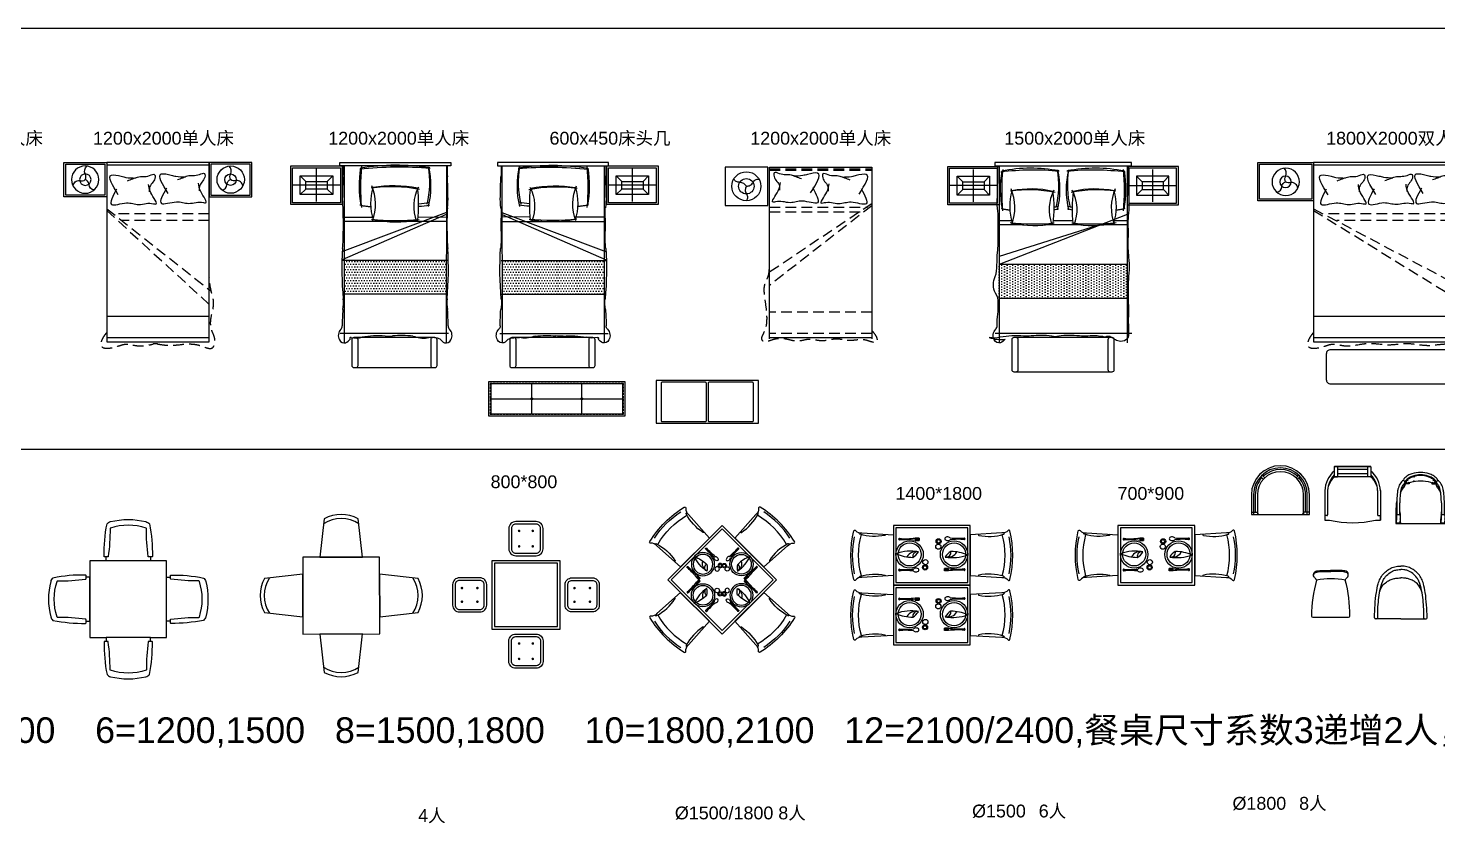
# Model space of a CAD drawing. Header units: millimetres. Extents: x 14385 to 129787, y 107826 to 186798.
# Drawn here: x 26663 to 43170, y 175398 to 184762 of the extents above; entities that cross this region are included whole.
import ezdxf

# ---------------------------------------------------------------- set-up
doc = ezdxf.new("R2010")
doc.units = ezdxf.units.MM
doc.header["$LTSCALE"] = 1000
doc.set_wipeout_variables(frame=1)
for name, pattern in [('DASHED', [0.75, 0.5, -0.25]), ('DASHED2', [0.375, 0.25, -0.125]), ('HIDDEN2', [0.1875, 0.125, -0.0625])]:
    doc.linetypes.add(name, pattern=pattern)
doc.layers.add('FF-FURN', color=51, linetype='Continuous')
doc.layers.add('TEXT', color=50, linetype='Continuous')
doc.styles.add('ar', font='arial.ttf')

# ---------------------------------------------------------------- blocks, each defined once
blk = doc.blocks.new('YZ-A3')
at = {"color": 0, "linetype": 'Continuous'}
blk.add_lwpolyline([(200, 80), (200, 320, 0.414214), (120, 400), (-120, 400, 0.414214), (-200, 320), (-200, 80, 0.414214), (-120, 0), (120, 0, 0.414214)], format="xyb", close=True, dxfattribs=at)
at = {"color": 53, "linetype": 'Continuous'}
blk.add_lwpolyline([(170, 80), (170, 320, 0.414214), (120, 370), (-120, 370, 0.414214), (-170, 320), (-170, 80, 0.414214), (-120, 30), (120, 30, 0.414214)], format="xyb", close=True, dxfattribs=at)
at = {"color": 59, "const_width": 15}
for points in [[(-80, 298, -1), (-80, 283, -1)], [(80, 298, 1), (80, 283, 1)], [(-80, 102, 1), (-80, 117, 1)], [(80, 102, -1), (80, 117, -1)]]:
    blk.add_lwpolyline(points, format="xyb", close=True, dxfattribs=at)
blk = doc.blocks.new('F-30')
at = {"color": 0, "linetype": 'Continuous'}
blk.add_lwpolyline([(-800, 0), (0, 0), (0, 800), (-800, 800)], close=True, dxfattribs=at)
at = {"color": 53}
blk.add_lwpolyline([(-770, 30), (-30, 30), (-30, 770), (-770, 770)], close=True, dxfattribs=at)
at = {"color": 0, "linetype": 'Continuous'}
blk.add_blockref('YZ-A3', (-400, 859), dxfattribs=at)
at = {"color": 0, "linetype": 'Continuous', "rotation": 90}
blk.add_blockref('YZ-A3', (-859, 400), dxfattribs=at)
at = {"color": 0, "linetype": 'Continuous', "xscale": -1}
for p, rotation in [((59, 400), 270), ((-400, -59), 180)]:
    blk.add_blockref('YZ-A3', p, dxfattribs=dict(at, rotation=rotation))
blk = doc.blocks.new('CJ-A1')
at = {"color": 59}
for p, q in [((43, 265), (70, 292)), ((72, 290), (45, 263)), ((45, 263), (58, 250)), ((75, 287), (48, 260)), ((79, 283), (52, 256)), ((82, 280), (55, 253)), ((85, 277), (58, 250)), ((60, 248), (87, 275)), ((70, 292), (87, 275))]:
    blk.add_line(p, q, dxfattribs=at)
for centre, radius in [((119, 110), 136), ((119, 110), 115), ((285, 166), 25.5), ((320, 127), 25.5), ((320, 127), 17)]:
    blk.add_circle(centre, radius, dxfattribs=at)
for centre, radius, start, end in [((-542, 710), 735, 310.389, 322.7004), ((506, -337), 735, 127.2996, 139.611), ((396, -151), 413, 124.3293, 155.5115), ((216, 102), 103, 121.1746, 196.3326), ((186, 151), 45.5, 121.0351, 239.0316), ((3, 151), 165, 346.3319, 13.7347), ((-60, 145), 7.77, 123.1258, 326.8742), ((-126, 404), 410, 290.7835, 314.7001), ((-325, 494), 735, 310.389, 321.2555), ((722, -554), 735, 128.7445, 139.611), ((157, -72), 7.77, 123.1258, 326.8742)]:
    blk.add_arc(centre, radius, start, end, dxfattribs=at)
blk.add_ellipse((273, 45), major_axis=(21.1, 21.1), ratio=0.625062, start_param=3.693742, end_param=8.872629, dxfattribs=at)
blk = doc.blocks.new('YZ-1')
blk.add_wipeout([(0, 0), (338, -338), (598, -107), (615, -92), (622, -84), (625, -81), (643, -69), (652, -65), (659, -63), (670, -61), (676, -61), (683, -61), (688, -61), (693, -61), (695, -60), (698, -58), (699, -56), (700, -54), (701, -49), (701, -46), (698, -40), (679, -11), (667, 7), (651, 29), (633, 55), (623, 67), (612, 81), (600, 97), (585, 114), (571, 130), (556, 146), (537, 167), (516, 188), (502, 202), (481, 221), (460, 240), (431, 265), (418, 275), (402, 288), (362, 317), (336, 335), (319, 347), (305, 355), (295, 361), (290, 363), (285, 363), (282, 361), (280, 360), (277, 349), (277, 349), (277, 338), (276, 328), (274, 318), (271, 309), (256, 286), (251, 282), (237, 267), (222, 250), (160, 181)])
at = {"color": 0, "linetype": 'Continuous'}
blk.add_lwpolyline([(615, -92, -0.259493), (687, -61, 0.672201), (699, -42, 0.117136), (296, 361, 0.672201), (277, 349, -0.259493), (246, 277), (0, 0), (338, -338), (615, -92)], format="xyb", dxfattribs=at)
at = {"color": 53, "linetype": 'Continuous'}
for centre, radius, start, end in [((-247, 555), 586, 303.4214, 332.0715), ((-195, -533), 922, 29.8366, 60.1634), ((261, 287), 11.8, 327.6605, 71.2125), ((261, 287), 11.8, 327.6605, 71.2125), ((73, 74), 8.87, 187.8713, 288.0758), ((65, 64), 10.9, 8.6433, 84.376), ((893, -585), 586, 117.9285, 146.5786), ((625, -77), 11.8, 18.7875, 122.3395), ((625, -77), 11.8, 18.7875, 122.3395), ((412, -265), 8.87, 161.9242, 262.1287), ((402, -273), 10.9, 5.624, 81.3567)]:
    blk.add_arc(centre, radius, start, end, dxfattribs=at)
at = {"color": 58}
blk.add_arc((-195, -533), 993, 32.3953, 57.6047, dxfattribs=at)
blk = doc.blocks.new('CZ-1')
at = {"color": 0, "linetype": 'Continuous', "xscale": -1, "rotation": 7.295444248711647e-09}
for name, p in [('YZ-1', (-149, 1124)), ('CJ-A1', (344, 344))]:
    blk.add_blockref(name, p, dxfattribs=at)
at = {"color": 0, "linetype": 'Continuous'}
blk.add_blockref('YZ-1', (149, 1124), dxfattribs=at)
at = {"color": 0, "linetype": 'Continuous', "rotation": 180}
blk.add_blockref('YZ-1', (-149, 149), dxfattribs=at)
at = {"color": 0, "linetype": 'Continuous'}
blk.add_line((150, 1123), (487, 786), dxfattribs=at)
at = {"color": 0, "linetype": 'Continuous', "xscale": -1}
for name, p, rotation in [('CJ-A1', (-344, 928), 180.0000000072955), ('YZ-1', (149, 149), 180.0000000073475)]:
    blk.add_blockref(name, p, dxfattribs=dict(at, rotation=rotation))
at = {"color": 0, "linetype": 'Continuous'}
for p, rotation in [((344, 928), 179.9999999927045), ((-344, 344), 359.9999999927046)]:
    blk.add_blockref('CJ-A1', p, dxfattribs=dict(at, rotation=rotation))
blk.add_lwpolyline([(636, 636), (0, 0), (-636, 636), (0, 1273)], close=True, dxfattribs=at)
at = {"color": 59}
blk.add_lwpolyline([(597, 636), (0, 40), (-597, 636), (0, 1233)], close=True, dxfattribs=at)
blk = doc.blocks.new('shafaA')
at = {"linetype": 'Continuous'}
blk.add_lwpolyline([(181, -217), (271, 227), (-227, 271), (-217, -181, 0.25)], format="xyb", close=True, dxfattribs=at)
blk.add_arc((16, 174), 375, 231.354, 298.3323, dxfattribs=at)
blk = doc.blocks.new('餐桌C')
at = {"linetype": 'Continuous'}
blk.add_lwpolyline([(-588, -244), (244, -588), (588, 244), (-244, 588)], close=True, dxfattribs=at)
at = {"color": 0, "linetype": 'Continuous'}
for p, rotation in [((268, 647), 162.6682221602437), ((-647, 268), 252.6682221602438), ((647, -268), 72.66822216024376)]:
    blk.add_blockref('shafaA', p, dxfattribs=dict(at, rotation=rotation))
at = {"linetype": 'Continuous', "rotation": 342.6682221602437}
blk.add_blockref('shafaA', (-268, -647), dxfattribs=at)
blk = doc.blocks.new('450X500床头几')
at = {"linetype": 'Continuous'}
blk.add_lwpolyline([(400, 225), (-250, 225), (-250, -225), (400, -225)], close=True, dxfattribs=at)
at = {"color": 59, "linetype": 'Continuous'}
blk.add_lwpolyline([(380, 205), (-230, 205), (-230, -205), (380, -205)], close=True, dxfattribs=at)
for points in [[(77, 0, 0.228099), (75, 67, -0.317646), (92, 159)], [(-66, -75, -0.414712), (10, -10, 0.258086), (77, 0)], [(179, -121, -0.398826), (120, -55, 0.069197), (119, -48, 0.240714), (77, 0, -0.240714)]]:
    blk.add_lwpolyline(points, format="xyb", dxfattribs=at)
at = {"linetype": 'Continuous'}
blk.add_circle((75, 0), 160, dxfattribs=at)
at = {"color": 57, "linetype": 'Continuous'}
blk.add_circle((77, 0), 67.5, dxfattribs=at)
blk = doc.blocks.new('1800X2100床')
at = {"linetype": 'Continuous', "ltscale": 1000}
for p, q in [((-900, 1050), (-900, -1050)), ((900, 1050), (-900, 1050)), ((900, -1050), (900, 1050)), ((-900, -1050), (900, -1050))]:
    blk.add_line(p, q, dxfattribs=at)
at = {"color": 53, "linetype": 'Continuous', "ltscale": 1000}
blk.add_line((900, 1020), (-900, 1020), dxfattribs=at)
at = {"color": 57, "linetype": 'DASHED2', "ltscale": 0.5}
for p, q in [((-900, 510), (921, -454)), ((-900, 490), (931, -639)), ((900, 450), (-782, 450)), ((900, 370), (-625, 370))]:
    blk.add_line(p, q, dxfattribs=at)
at = {"color": 59, "linetype": 'Continuous', "ltscale": 1000}
blk.add_line((-900, -750), (900, -750), dxfattribs=at)
at = {"color": 8, "linetype": 'Continuous', "ltscale": 1000}
blk.add_line((-900, -1000), (900, -1000), dxfattribs=at)
at = {"linetype": 'Continuous'}
blk.add_lwpolyline([(700, -1142), (-700, -1142, 0.414214), (-750, -1192), (-750, -1492, 0.414214), (-700, -1542), (700, -1542, 0.414214), (750, -1492), (750, -1192, 0.414214)], format="xyb", close=True, dxfattribs=at)
at = {"color": 53, "linetype": 'Continuous', "ltscale": 1000}
for points, knots in [([(-729, 674), (-795, 780), (-892, 938), (-710, 894), (-623, 871), (-565, 870), (-528, 869)], [0, 0, 0, 0, 257.192142, 380.388355, 440.188761, 557.045341, 557.045341, 557.045341, 557.045341]), ([(-622, 837), (-601, 844), (-561, 858), (-477, 897), (-400, 872), (-302, 927), (-290, 840), (-366, 794), (-366, 728), (-366, 707)], [0, 0, 0, 0, 70.314327, 132.712823, 281.06886, 345.030234, 373.143701, 508.899423, 574.349148, 574.349148, 574.349148, 574.349148]), ([(-170, 677), (-236, 783), (-333, 941), (-151, 897), (-64, 874), (-6, 873), (31, 872)], [0, 0, 0, 0, 257.192142, 380.388355, 440.188761, 557.045341, 557.045341, 557.045341, 557.045341]), ([(-63, 840), (-42, 847), (-2, 861), (82, 900), (159, 875), (257, 930), (269, 843), (193, 797), (193, 731), (193, 710)], [0, 0, 0, 0, 70.314327, 132.712823, 281.06886, 345.030234, 373.143701, 508.899423, 574.349148, 574.349148, 574.349148, 574.349148]), ([(385, 687), (319, 793), (222, 951), (405, 907), (492, 884), (549, 883), (587, 882)], [0, 0, 0, 0, 257.192142, 380.388355, 440.188761, 557.045341, 557.045341, 557.045341, 557.045341]), ([(493, 850), (514, 857), (553, 871), (637, 910), (714, 885), (812, 940), (824, 853), (749, 807), (749, 741), (749, 720)], [0, 0, 0, 0, 70.314327, 132.712823, 281.06886, 345.030234, 373.143701, 508.899423, 574.349148, 574.349148, 574.349148, 574.349148]), ([(-750, 737), (-793, 658), (-876, 504), (-661, 589), (-562, 570), (-484, 552), (-402, 574), (-340, 575), (-246, 551), (-365, 695), (-372, 765), (-374, 794)], [0, 0, 0, 0, 197.98522, 383.798459, 461.536852, 537.063609, 629.138715, 719.341985, 744.183766, 895.041347, 1000.692483, 1000.692483, 1000.692483, 1000.692483]), ([(-191, 741), (-234, 661), (-317, 507), (-102, 592), (-3, 573), (75, 555), (157, 578), (219, 578), (313, 554), (194, 698), (187, 768), (185, 797)], [0, 0, 0, 0, 197.98522, 383.798459, 461.536852, 537.063609, 629.138715, 719.341985, 744.183766, 895.041347, 1000.692483, 1000.692483, 1000.692483, 1000.692483]), ([(364, 750), (321, 671), (238, 517), (453, 602), (553, 583), (631, 565), (712, 587), (774, 588), (868, 564), (750, 708), (743, 778), (740, 807)], [0, 0, 0, 0, 197.98522, 383.798459, 461.536852, 537.063609, 629.138715, 719.341985, 744.183766, 895.041347, 1000.692483, 1000.692483, 1000.692483, 1000.692483])]:
    blk.add_open_spline(points, degree=3, knots=knots, dxfattribs=at)
at = {"color": 53, "linetype": 'DASHED2', "ltscale": 0.5}
blk.add_open_spline([(-900, -942), (-970, -1021), (-999, -1139), (-789, -1117), (-682, -1058), (-491, -1123), (-272, -1041), (-28, -1100), (200, -1050), (484, -1123), (701, -1033), (948, -1159), (979, -1016), (867, -814), (991, -649), (909, -424), (903, -318), (900, -258)], degree=3, knots=[0, 0, 0, 0, 140.356688, 240.855445, 374.272085, 514.628774, 800.960617, 1037.309606, 1234.977718, 1501.883052, 1872.056655, 1990.732643, 2052.345442, 2125.407537, 2467.000811, 2608.004871, 2786.638856, 2786.638856, 2786.638856, 2786.638856], dxfattribs=at)
blk = doc.blocks.new('床块组')
at = {"color": 0, "linetype": 'Continuous', "xscale": -1}
blk.add_blockref('450X500床头几', (-1150, 815), dxfattribs=at)
at = {"color": 0, "linetype": 'Continuous'}
for name, p in [('1800X2100床', (0, -10)), ('450X500床头几', (1150, 815))]:
    blk.add_blockref(name, p, dxfattribs=at)
blk = doc.blocks.new('1200X2000单人床A')
at = {"linetype": 'Continuous', "ltscale": 1000}
for p, q in [((-600, 1050), (-600, -1050)), ((600, 1050), (-600, 1050)), ((600, -1050), (600, 1050)), ((-600, -750), (600, -750)), ((-600, -1000), (600, -1000)), ((-600, -1050), (600, -1050))]:
    blk.add_line(p, q, dxfattribs=at)
at = {"color": 57, "ltscale": 1000}
blk.add_line((600, 1020), (-600, 1020), dxfattribs=at)
at = {"color": 57, "linetype": 'DASHED2', "ltscale": 0.5}
for p, q in [((-600, 510), (621, -454)), ((-600, 490), (631, -639)), ((600, 450), (-524, 450)), ((600, 370), (-423, 370))]:
    blk.add_line(p, q, dxfattribs=at)
at = {"color": 250, "linetype": 'DASHED2', "ltscale": 0.5}
blk.add_arc((-30, -1199), 127, 79.4953, 101.4082, dxfattribs=at)
at = {"color": 57, "ltscale": 1000}
for points, knots in [([(-464, 674), (-530, 780), (-627, 938), (-445, 894), (-358, 871), (-300, 870), (-263, 869)], [0, 0, 0, 0, 257.192142, 380.388355, 440.188761, 557.045341, 557.045341, 557.045341, 557.045341]), ([(-357, 837), (-336, 844), (-296, 858), (-212, 897), (-135, 872), (-37, 927), (-25, 840), (-101, 794), (-101, 728), (-101, 707)], [0, 0, 0, 0, 70.314327, 132.712823, 281.06886, 345.030234, 373.143701, 508.899423, 574.349148, 574.349148, 574.349148, 574.349148]), ([(120, 687), (54, 793), (-43, 951), (140, 907), (227, 884), (284, 883), (322, 882)], [0, 0, 0, 0, 257.192142, 380.388355, 440.188761, 557.045341, 557.045341, 557.045341, 557.045341]), ([(228, 850), (249, 857), (288, 871), (372, 910), (449, 885), (547, 940), (559, 853), (484, 807), (484, 741), (484, 720)], [0, 0, 0, 0, 70.314327, 132.712823, 281.06886, 345.030234, 373.143701, 508.899423, 574.349148, 574.349148, 574.349148, 574.349148]), ([(-485, 737), (-528, 658), (-611, 504), (-396, 589), (-297, 570), (-219, 552), (-137, 574), (-75, 575), (19, 551), (-100, 695), (-107, 765), (-109, 794)], [0, 0, 0, 0, 197.98522, 383.798459, 461.536852, 537.063609, 629.138715, 719.341985, 744.183766, 895.041347, 1000.692483, 1000.692483, 1000.692483, 1000.692483]), ([(99, 750), (56, 671), (-27, 517), (188, 602), (288, 583), (366, 565), (447, 587), (509, 588), (603, 564), (485, 708), (478, 778), (475, 807)], [0, 0, 0, 0, 197.98522, 383.798459, 461.536852, 537.063609, 629.138715, 719.341985, 744.183766, 895.041347, 1000.692483, 1000.692483, 1000.692483, 1000.692483])]:
    blk.add_open_spline(points, degree=3, knots=knots, dxfattribs=at)
at = {"color": 53, "linetype": 'DASHED2', "ltscale": 0.5}
for points, knots in [([(-7, -1074), (33, -1081), (212, -1112), (401, -1033), (648, -1159), (679, -1016), (567, -814), (691, -649), (609, -424), (603, -318), (600, -258)], [1332.712829, 1332.712829, 1332.712829, 1332.712829, 1501.883052, 1872.056655, 1990.732643, 2052.345442, 2125.407537, 2467.000811, 2608.004871, 2786.638856, 2786.638856, 2786.638856, 2786.638856]), ([(-600, -942), (-670, -1021), (-699, -1139), (-489, -1117), (-382, -1058), (-216, -1115), (-99, -1086), (-55, -1075)], [0, 0, 0, 0, 140.356688, 240.855445, 374.272085, 514.628774, 726.450607, 726.450607, 726.450607, 726.450607])]:
    blk.add_open_spline(points, degree=3, knots=knots, dxfattribs=at)
blk = doc.blocks.new('400x500床头几')
at = {"linetype": 'Continuous'}
blk.add_lwpolyline([(250, 225), (-250, 225), (-250, -175), (250, -175)], close=True, dxfattribs=at)
at = {"color": 59, "linetype": 'Continuous'}
blk.add_lwpolyline([(230, 205), (-230, 205), (-230, -155), (230, -155)], close=True, dxfattribs=at)
for points in [[(0, 25, -0.228099), (2, 92, 0.317646), (-16, 184)], [(-103, -96, 0.398826), (-43, -30, -0.069197), (-42, -23, -0.240714), (0, 25, 0.240714)], [(143, -50, 0.414712), (67, 15, -0.258086), (0, 25)]]:
    blk.add_lwpolyline(points, format="xyb", dxfattribs=at)
at = {"linetype": 'Continuous'}
blk.add_circle((2, 25), 160, dxfattribs=at)
at = {"color": 57, "linetype": 'Continuous'}
blk.add_circle((0, 25), 67.5, dxfattribs=at)
blk = doc.blocks.new('600x450床头几')
at = {"color": 59, "linetype": 'Continuous'}
for p, q in [((0, -190), (0, 190)), ((273, 0), (-273, 0))]:
    blk.add_line(p, q, dxfattribs=at)
at = {"color": 57, "linetype": 'Continuous'}
for p, q in [((-125, 45), (-190, 110)), ((125, 45), (190, 110)), ((-125, -45), (-190, -110)), ((125, -45), (190, -110))]:
    blk.add_line(p, q, dxfattribs=at)
at = {"linetype": 'Continuous'}
for points in [[(300, 225), (300, -225), (-300, -225), (-300, 225)], [(190, -110), (-190, -110), (-190, 110), (190, 110)]]:
    blk.add_lwpolyline(points, close=True, dxfattribs=at)
at = {"color": 57, "linetype": 'Continuous'}
for points in [[(280, 205), (280, -205), (-280, -205), (-280, 205)], [(125, -45), (-125, -45), (-125, 45), (125, 45)]]:
    blk.add_lwpolyline(points, close=True, dxfattribs=at)
blk = doc.blocks.new('角几')
at = {"linetype": 'Continuous'}
blk.add_lwpolyline([(500, 278, 0.414214), (475, 303), (-475, 303, 0.414214), (-500, 278), (-500, -22, 0.414214), (-475, -47), (475, -47, 0.414214), (500, -22)], format="xyb", close=True, dxfattribs=at)
at = {"color": 57, "linetype": 'Continuous'}
for points in [[(-450, -47, 0.414214), (-425, -22), (-425, 278, 0.414214), (-450, 303)], [(450, 303, 0.414214), (425, 278), (425, -22, 0.414214), (450, -47)]]:
    blk.add_lwpolyline(points, format="xyb", dxfattribs=at)
blk = doc.blocks.new('1200x2000床')
at = {"linetype": 'Continuous'}
h = blk.add_hatch(dxfattribs=at)
h.set_pattern_fill('DOTS', color=57, scale=20, style=0)
h.set_pattern_definition([(180, (30122.744, -174045.314), (-15.875, 31.75), [0, -31.75])])
h.paths.add_polyline_path([(598, -157), (597, -553), (-599, -553), (-599, -157), (598, -157)])
for p, q in [((-651, 989), (649, 989)), ((-599, 949), (-599, -1120)), ((599, 949), (597, -1120)), ((624, -1011), (-645, -1011))]:
    blk.add_line(p, q, dxfattribs=at)
at = {"color": 57, "linetype": 'Continuous'}
for p, q in [((599, 405), (-624, -57)), ((598, 382), (-623, -151)), ((609, -157), (-623, -157)), ((608, -553), (-593, -553))]:
    blk.add_line(p, q, dxfattribs=at)
at = {"color": 59, "linetype": 'Continuous'}
for p, q in [((-609, 350), (-269, 351)), ((267, 351), (598, 352)), ((596, 300), (-611, 300))]:
    blk.add_line(p, q, dxfattribs=at)
at = {"linetype": 'Continuous'}
blk.add_lwpolyline([(649, 989), (649, 949), (-651, 949), (-651, 989)], dxfattribs=at)
at = {"color": 57, "linetype": 'Continuous'}
for centre, radius, start, end in [((-1380, 901), 771, 354.1171, 3.5239), ((1500, 904), 892, 177.1182, 185.2408), ((20566, 265), 21187, 178.4924, 179.1043), ((-20568, 265), 21187, 0.8957, 1.5076), ((-42, 556), 578, 176.0367, 189.5331), ((40, 556), 578, 350.4669, 3.9633), ((-1405, 383), 797, 356.782, 5.5915), ((886, 262), 1498, 177.0776, 182.9224), ((1403, 383), 797, 174.4085, 183.218), ((-889, 262), 1498, 357.0776, 2.9224), ((-1905, 132), 1296, 353.3302, 2.3581), ((1902, 132), 1296, 177.6419, 186.6698), ((3214, -262), 3839, 176.3593, 185.151), ((-3217, -262), 3839, 354.849, 3.6407), ((-1116, -652), 509, 350.7699, 5.0045), ((1114, -652), 509, 174.9955, 189.2301), ((2055, -922), 2676, 175.9562, 180.0281), ((-2057, -922), 2676, 359.9719, 4.0438), ((-562, -1037), 105, 135.7841, 208.7213), ((-675, -924), 54.3, 313.7565, 1.4444), ((673, -924), 54.3, 178.5556, 226.2435), ((560, -1037), 105, 331.2787, 44.2159), ((-598, -1062), 61.1, 204.6552, 287.0582), ((-636, -995), 137, 293.7061, 321.956), ((-523, -1069), 11.2, 64.4074, 243.7794), ((-457, -833), 234, 254.9987, 287.1808), ((-219, -1965), 924, 92.2076, 100.5557), ((-200, -1965), 925, 84.9526, 93.4165), ((-94, -239), 805, 268.2758, 274.4561), ((77, -2111), 1075, 83.022, 95.8193), ((259, -860), 191, 254.3238, 260.4517), ((328, -789), 278, 248.944, 283.7039), ((408, -1409), 351, 70.3537, 92.2504), ((633, -995), 137, 218.044, 246.2939), ((596, -1062), 61.1, 252.9418, 335.3448)]:
    blk.add_arc(centre, radius, start, end, dxfattribs=at)
at = {"color": 53, "linetype": 'Continuous'}
for centre, radius, start, end in [((802, 713), 1226, 170.1485, 190.6384), ((9, -1513), 2471, 80.7958, 99.6706), ((-590, 709), 1008, 346.621, 13.2374), ((366, 514), 655, 163.9263, 197.1409), ((-18, -703), 1420, 78.6475, 99.9575), ((-1216, 493), 1490, 353.1514, 7.5533), ((-78, 2579), 2117, 261.1765, 264.3117), ((-109, 5414), 4952, 274.4379, 275.914), ((16, 1748), 1454, 259.0351, 279.7895)]:
    blk.add_arc(centre, radius, start, end, dxfattribs=at)
at = {"color": 59, "linetype": 'Continuous'}
for centre, radius, start, end in [((42, -3743), 4678, 85.4886, 95.6266), ((2197, 693), 2604, 174.4826, 185.0365), ((-676, 761), 1080, 346.1307, 9.5201), ((-44, -1032), 1738, 79.1093, 97.897), ((-799, 501), 567, 340.1161, 22.5374), ((692, 478), 476, 151.9201, 201.9524), ((-216, 4077), 3606, 277.8084, 279.8743), ((-148, 2088), 1618, 260.5139, 265.0333), ((16, 3140), 2829, 263.9949, 275.3904)]:
    blk.add_arc(centre, radius, start, end, dxfattribs=at)
blk = doc.blocks.new('床块组A')
at = {"color": 0, "linetype": 'Continuous'}
for name, p in [('1200x2000床', (-924, 31)), ('600x450床头几', (-1846, 755)), ('600x450床头几', (1853, 755)), ('角几', (-934, -1333)), ('角几', (916, -1333))]:
    blk.add_blockref(name, p, dxfattribs=at)
at = {"color": 0, "linetype": 'Continuous', "xscale": -1}
blk.add_blockref('1200x2000床', (924, 31), dxfattribs=at)
blk = doc.blocks.new('做成ACAD TuKuai0001')
at = {"linetype": 'Continuous', "ltscale": 1000}
for p, q in [((-600, 0), (600, 0)), ((-600, -2013), (-600, 0)), ((600, 0), (600, -2013)), ((607, -2000), (-607, -2000))]:
    blk.add_line(p, q, dxfattribs=at)
at = {"color": 57, "ltscale": 1000}
for points, knots in [([(-225, -139), (-246, -132), (-285, -118), (-369, -79), (-446, -104), (-544, -49), (-556, -136), (-481, -182), (-480, -248), (-480, -270)], [0, 0, 0, 0, 70.314327, 132.712823, 281.06886, 345.030234, 373.143701, 508.899423, 574.349148, 574.349148, 574.349148, 574.349148]), ([(-117, -303), (-51, -196), (46, -38), (-136, -82), (-224, -105), (-281, -107), (-319, -107)], [0, 0, 0, 0, 257.192142, 380.388355, 440.188761, 557.045341, 557.045341, 557.045341, 557.045341]), ([(345, -153), (324, -145), (285, -132), (201, -93), (123, -117), (26, -62), (14, -150), (89, -196), (89, -262), (89, -283)], [0, 0, 0, 0, 70.314327, 132.712823, 281.06886, 345.030234, 373.143701, 508.899423, 574.349148, 574.349148, 574.349148, 574.349148]), ([(452, -316), (518, -209), (615, -51), (433, -96), (346, -119), (289, -120), (251, -121)], [0, 0, 0, 0, 257.192142, 380.388355, 440.188761, 557.045341, 557.045341, 557.045341, 557.045341]), ([(-96, -239), (-53, -318), (30, -473), (-185, -387), (-285, -407), (-362, -424), (-444, -402), (-506, -401), (-600, -426), (-482, -282), (-475, -211), (-472, -182)], [0, 0, 0, 0, 197.98522, 383.798459, 461.536852, 537.063609, 629.138715, 719.341985, 744.183766, 895.041347, 1000.692483, 1000.692483, 1000.692483, 1000.692483]), ([(473, -252), (516, -332), (599, -486), (385, -400), (285, -420), (207, -438), (126, -415), (63, -414), (-30, -439), (88, -295), (95, -225), (98, -196)], [0, 0, 0, 0, 197.98522, 383.798459, 461.536852, 537.063609, 629.138715, 719.341985, 744.183766, 895.041347, 1000.692483, 1000.692483, 1000.692483, 1000.692483])]:
    blk.add_open_spline(points, degree=3, knots=knots, dxfattribs=at)
at = {"layer": 'FF-FURN', "color": 58, "linetype": 'HIDDEN2'}
for p, q in [((-600, -20), (600, -20)), ((600, -453), (-600, -1386)), ((-600, -470), (547, -470)), ((600, -1700), (-600, -1700)), ((600, -1950), (-600, -1950))]:
    blk.add_line(p, q, dxfattribs=at)
at = {"layer": 'FF-FURN', "color": 57, "linetype": 'HIDDEN2'}
for p, q in [((-600, -35), (600, -35)), ((600, -429), (-600, -1232)), ((-600, -523), (481, -523))]:
    blk.add_line(p, q, dxfattribs=at)
at = {"layer": 'FF-FURN', "color": 55, "linetype": 'HIDDEN2'}
blk.add_open_spline([(600, -1916), (667, -1988), (681, -2085), (520, -2017), (441, -2022), (301, -2042), (198, -1994), (22, -2052), (-146, -2000), (-300, -2074), (-455, -1969), (-673, -2066), (-699, -1994), (-573, -1812), (-705, -1434), (-607, -1290), (-602, -1219), (-600, -1177)], degree=3, knots=[0, 0, 0, 0, 140.356688, 240.855445, 374.272085, 514.628774, 800.960617, 1037.309606, 1234.977718, 1501.883052, 1872.056655, 1990.732643, 2052.345442, 2125.407537, 2467.000811, 2608.004871, 2786.638856, 2786.638856, 2786.638856, 2786.638856], dxfattribs=at)
blk = doc.blocks.new('做成ACAD TuKuai0719')
blk.add_wipeout([(-259, 0), (-259, 44), (-277, 44), (-281, 46), (-283, 59), (-283, 81), (-282, 144), (-281, 172), (-278, 205), (-273, 264), (-269, 301), (-264, 339), (-259, 371), (-254, 399), (-250, 419), (-248, 431), (-242, 440), (-231, 449), (-220, 455), (-208, 458), (-181, 465), (-138, 473), (-101, 478), (-76, 480), (-45, 483), (-22, 483), (11, 484), (39, 483), (73, 481), (109, 477), (160, 469), (194, 462), (221, 454), (231, 448), (248, 431), (251, 417), (255, 393), (271, 284), (279, 197), (281, 154), (283, 106), (283, 72), (283, 51), (283, 50), (281, 46), (277, 44), (271, 44), (259, 44), (259, 0)])
at = {"layer": 'FF-FURN', "color": 51, "linetype": 'Continuous'}
blk.add_lwpolyline([(259, 0), (-259, 0), (-259, 44), (-277, 44, -0.404215), (-283, 50, -0.053896), (-248, 431, -0.224954), (-208, 458, -0.121318), (208, 458, -0.169756), (248, 431, -0.053896), (283, 50, -0.404215), (277, 44), (259, 44), (259, 0)], format="xyb", dxfattribs=at)
at = {"layer": 'FF-FURN', "color": 55, "linetype": 'Continuous'}
blk.add_lwpolyline([(259, 44), (240, 44, -0.439586), (235, 48, -0.037626), (213, 378, 0.327158), (209, 383, 0.160777), (-209, 383, 0.32639), (-213, 377, -0.037539), (-235, 48, -0.378642), (-240, 44), (-259, 44)], format="xyb", dxfattribs=at)
blk = doc.blocks.new('做成ACAD TuKuai0335')
at = {"color": 0, "linetype": 'Continuous'}
blk.add_circle((0, 0), 170, dxfattribs=at)
at = {"color": 55, "linetype": 'Continuous'}
blk.add_circle((0, 0), 90, dxfattribs=at)
at = {"layer": 'FF-FURN', "color": 58, "linetype": 'Continuous'}
for points in [[(0, 0), (-31, 32), (-78, 45), (-118, 54), (-147, 85)], [(0, 0), (-13, -43), (0, -90), (13, -129), (0, -170)], [(0, 0), (44, 11), (78, 45), (106, 76), (147, 85)]]:
    blk.add_spline(points, degree=3, dxfattribs=at)
blk = doc.blocks.new('A$C5D74754A')
at = {"linetype": 'Continuous'}
h = blk.add_hatch(dxfattribs=at)
h.set_pattern_fill('DOTS', color=55, scale=20, angle=90, style=0)
h.set_pattern_definition([(90, (-33246.732, -179201.454), (-31.75, 15.875), [0, -31.75])])
h.paths.add_polyline_path([(-750, -1192), (-750, -1592), (750, -1592), (750, -1192)])
at = {"color": 0, "linetype": 'Continuous'}
for p, q in [((-750, -40), (-750, -2110)), ((750, -40), (750, -2110)), ((804, -2000), (-797, -2000))]:
    blk.add_line(p, q, dxfattribs=at)
at = {"color": 59, "linetype": 'Continuous'}
for p, q in [((750, -609), (-747, -1192)), ((-750, -680), (-603, -680)), ((-460, -730), (-750, -730)), ((403, -736), (-750, -1099)), ((223, -730), (-223, -730)), ((-112, -680), (112, -680)), ((750, -730), (460, -730)), ((603, -680), (750, -680))]:
    blk.add_line(p, q, dxfattribs=at)
at = {"color": 55, "linetype": 'Continuous'}
for p, q in [((750, -1192), (-750, -1192)), ((750, -1592), (-750, -1592))]:
    blk.add_line(p, q, dxfattribs=at)
at = {"color": 0, "linetype": 'Continuous'}
blk.add_lwpolyline([(-800, 0), (-800, -40), (800, -40), (800, 0), (-800, 0), (-800, -40)], dxfattribs=at)
at = {"color": 55, "linetype": 'Continuous'}
blk.add_lwpolyline([(764, -1543, 0.011501), (765, -1678, -0.027887), (764, -1832, 0.011645), (768, -2004, -0.522577), (657, -2091, -0.144021), (599, -2067, 0.173239), (566, -2049, 0.167481), (558, -2043, 0.159493), (510, -2037, -0.276026), (464, -2037, -0.058945), (400, -2031, 0.046791), (291, -2033, -0.023628), (191, -2030, 0.055897), (-51, -2033, -0.053528), (-92, -2040, -0.053528), (-132, -2033, 0.055897), (-374, -2030, -0.026973), (-462, -2033, 0.036947), (-600, -2031, 0.036442), (-735, -2046, -0.141351), (-866, -2048, 0.119346), (-678, -2069, -0.123892), (-731, -2110, -0.37589), (-806, -2077, -0.329446), (-789, -1952, 0.211134), (-772, -1911, -0.024888), (-765, -1774, 0.06219), (-760, -1647, 0.218233), (-793, -1531, -0.123513), (-814, -1431, -0.129887), (-794, -1335, 0.095063), (-774, -1202, -0.016498), (-768, -1052, 0.039412), (-760, -846, -0.025508), (-760, -692, 0.038458), (-763, -568, -0.058958), (-770, -431, -0.00267), (-765, -203, -0.013848), (-763, -40, -0.011292)], format="xyb", dxfattribs=at)
at = {"color": 57, "linetype": 'Continuous'}
for points in [[(761, -40, -0.018567), (765, -258, -0.00267), (770, -487, -0.058958), (763, -624, 0.038458), (760, -747, -0.025508), (760, -902, 0.039412), (768, -1108, -0.016498), (774, -1258)], [(774, -1258, 0.037552), (764, -1543)]]:
    blk.add_lwpolyline(points, format="xyb", dxfattribs=at)
at = {"color": 53, "linetype": 'Continuous'}
for centre, radius, start, end in [((502, -313), 1238, 170.1485, 190.6384), ((-376, -1736), 1670, 78.7435, 101.8275), ((-1054, -317), 1018, 346.621, 13.2374), ((1054, -317), 1018, 166.7626, 193.379), ((376, -1736), 1670, 78.1725, 101.2565), ((-502, -313), 1238, 349.3616, 9.8515), ((-374, -1488), 1179, 77.4734, 100.9863), ((374, -1488), 1179, 79.0137, 102.5266), ((38, -514), 662, 163.9263, 197.1409), ((-1610, -535), 1505, 353.1514, 7.5533), ((1610, -535), 1505, 172.4467, 186.8486), ((-38, -514), 662, 342.8591, 16.0737), ((-454, 794), 1360, 258.9234, 262.854), ((-266, 296), 863, 280.7671, 284.3206), ((266, 296), 863, 255.6794, 259.2329), ((454, 794), 1360, 277.146, 281.0766), ((-342, 470), 1207, 257.8979, 280.804), ((342, 470), 1207, 259.196, 282.1021)]:
    blk.add_arc(centre, radius, start, end, dxfattribs=at)
at = {"color": 59, "linetype": 'Continuous'}
for centre, radius, start, end in [((-349, -3272), 3184, 84.5029, 96.8565), ((1911, -333), 2630, 174.4826, 185.0365), ((-1141, -265), 1091, 346.1307, 9.5201), ((349, -3272), 3184, 83.1435, 95.4971), ((1141, -265), 1091, 170.4799, 193.8693), ((-1911, -333), 2630, 354.9635, 5.5174), ((-397, -1785), 1465, 78.0733, 98.6469), ((-1138, -528), 573, 340.1161, 22.5374), ((317, -551), 481, 151.9201, 200.3975), ((397, -1785), 1465, 81.3531, 101.9267), ((-317, -551), 481, 338.0476, 28.0799), ((1138, -528), 573, 157.4626, 199.8839), ((-507, 531), 1089, 258.3661, 263.9028), ((-322, 136), 695, 288.2384, 292.9676), ((322, 136), 695, 247.0324, 251.7616), ((507, 531), 1089, 276.0972, 281.6339), ((-348, 1658), 2377, 263.4156, 275.9103), ((348, 1658), 2377, 264.0897, 276.5844)]:
    blk.add_arc(centre, radius, start, end, dxfattribs=at)
blk = doc.blocks.new('TABLE SETTING-PL')
at = {"color": 59}
for p, q in [((-192, 65), (-192, 110)), ((-192, 110), (-164, 110)), ((-189, 110), (-189, 65)), ((-189, 65), (-167, 65)), ((-183, 110), (-183, 65)), ((-178, 110), (-178, 65)), ((-173, 110), (-173, 65)), ((-167, 110), (-167, 65)), ((-164, 65), (-164, 110))]:
    blk.add_line(p, q, dxfattribs=at)
for centre, radius in [((91, 184), 30), ((153, 181), 30), ((153, 181), 20), ((0, 0), 160), ((0, 0), 135)]:
    blk.add_circle(centre, radius, dxfattribs=at)
for centre, radius, start, end in [((-1049, -50), 865, 355.389, 7.7004), ((693, -50), 865, 172.2996, 184.611), ((448, 13), 486, 169.3293, 200.5115), ((87, 74), 121, 166.1746, 241.3326), ((22, 90), 53.5, 166.0351, 284.0316), ((-130, -63), 194, 31.3319, 58.7347), ((-448, 40), 483, 335.7835, 359.7001), ((-688, -50), 865, 355.389, 6.2555), ((1054, -50), 865, 173.7445, 184.611), ((-178, -120), 9.15, 168.1258, 11.8742), ((183, -120), 9.15, 168.1258, 11.8742)]:
    blk.add_arc(centre, radius, start, end, dxfattribs=at)
blk.add_ellipse((183, 74), major_axis=(0, 35.1), ratio=0.625062, start_param=3.693742, end_param=8.872629, dxfattribs=at)
blk = doc.blocks.new('hfghjgf')
at = {"color": 8}
blk.add_wipeout([(-337, -287), (-282, -287), (-248, -294), (-198, -303), (-146, -309), (-92, -314), (-36, -317), (-2, -317), (61, -315), (130, -309), (192, -300), (258, -287), (313, -287), (313, 59), (310, 91), (303, 129), (282, 186), (263, 221), (236, 256), (224, 269), (203, 289), (203, 338), (202, 342), (198, 343), (-222, 343), (-225, 342), (-226, 340), (-227, 338), (-227, 289), (-256, 260), (-279, 231), (-306, 186), (-328, 125), (-336, 71), (-337, 59)], dxfattribs=at).dxf.layer = 'FF-FURN'
for p, q in [((-227, 338), (-227, 226)), ((-222, 343), (198, 343)), ((198, 343), (-222, 343)), ((-187, 338), (-187, 226)), ((163, 338), (163, 226)), ((203, 338), (203, 226)), ((-222, 221), (-194, 221)), ((168, 221), (-222, 221)), ((198, 221), (170, 221)), ((-337, 59), (-337, -287)), ((-305, 62), (-305, -223)), ((281, 62), (281, -223)), ((313, 59), (313, -287)), ((-315, -233), (-337, -233)), ((-337, -233), (-337, -287)), ((291, -233), (313, -233)), ((313, -233), (313, -287))]:
    blk.add_line(p, q)
at = {"color": 55}
for p, q in [((163, 308), (-187, 308)), ((163, 256), (-187, 256))]:
    blk.add_line(p, q, dxfattribs=at)
blk.add_lwpolyline([(-337, -287), (-282, -287, 0.11178), (258, -287), (313, -287), (313, -233)], format="xyb")
for centre, radius, start, end in [((-222, 338), 5, 90, 180), ((-192, 338), 5, 0, 90), ((168, 338), 5, 90, 180), ((198, 338), 5, 0, 90), ((-19, 48), 318, 130.7937, 178.1826), ((-19, 48), 286, 136.5832, 177.2655), ((-222, 226), 5, 180, 270), ((-192, 226), 5, 270, 0), ((168, 226), 5, 180, 270), ((198, 226), 5, 270, 0), ((-5, 48), 318, 1.8174, 49.2063), ((-5, 48), 286, 2.7345, 43.4168), ((-315, -223), 10, 270, 0), ((291, -223), 10, 180, 270)]:
    blk.add_arc(centre, radius, start, end)
for centre, start, end in [((75, -53), 137.5316, 156.6356), ((-99, -53), 23.3644, 42.4684)]:
    blk.add_arc(centre, 407, start, end, dxfattribs=at)
blk = doc.blocks.new('gfhgfjh')
blk.add_line((339, -278), (386, -278))
for points in [[(-98, 226, 0.110307), (-140, 179, 0.077571), (-163, 121, 0.029471), (-170, 83, 0.019556), (-177, -3, 0.012353), (-178, -40), (-178, -178), (-143, -178), (-143, -40)], [(-80, 196, 0.102782), (-109, 162, 0.078514), (-129, 114, 0.029808), (-135, 79)], [(286, 200), (299, 221, 0.236055), (299, 236, 0.018445), (295, 241, 0.078006), (248, 280, 0.050287), (202, 301, 0.083171), (101, 317, 0.083171), (1, 301, 0.050287), (-46, 280, 0.078006), (-93, 241, 0.018445), (-96, 236, 0.236055), (-96, 221), (-84, 200)], [(338, 79, 0.029808), (331, 114, 0.078514), (312, 162, 0.102782), (283, 196)], [(345, -40), (345, -178), (380, -178), (380, -40, 0.012353), (379, -3, 0.019556), (372, 83, 0.029471), (366, 121, 0.077571), (343, 179, 0.110307), (300, 226)], [(-135, 79, 0.019556), (-142, -5)], [(344, -5, 0.019556), (338, 79)], [(-186, -75, 0.012469), (-189, -231), (-189, -283), (391, -283), (391, -228)], [(-177, -14, 0.042706), (-186, -75)], [(-142, -5, 0.012353), (-143, -40)], [(345, -40, 0.012353), (344, -5)], [(389, -75, 0.042706), (380, -14)], [(391, -231, 0.012469), (389, -75)]]:
    blk.add_lwpolyline(points, format="xyb")
at = {"color": 55}
for points in [[(-89, 160, 0.098883), (-83, 189), (-83, 193)], [(101, 289, 0.079673), (12, 274, 0.052153), (-33, 254, 0.096079), (-78, 214, 0.096612), (-84, 203, 0.33625), (-80, 196, 0.133805), (-70, 194, 0.036654), (-56, 195)], [(-84, 158, 0.065294), (-77, 183)], [(-69, 182, 0.358539), (-79, 174)], [(14, 266, 0.050549), (-27, 247, 0.086076), (-67, 215, 0.446809), (-62, 198, 0.119673), (-52, 195, 0.092661), (-14, 201, -0.082733), (101, 219, -0.082733), (217, 201, 0.092661), (255, 195, 0.119673), (265, 198, 0.446809), (269, 215, 0.086076), (230, 247, 0.050549), (189, 266)], [(-53, 219, 0.479073), (-63, 219)], [(-43, 223, 0.426801), (-59, 223)], [(-46, 195, 0.326597), (-39, 200)], [(-42, 195, 0.351909), (-34, 202)], [(24, 261, 0.328789), (12, 265)], [(101, 280, 0.079673), (14, 266)], [(15, 209, 0.395175), (22, 216)], [(37, 261, 0.270764), (16, 266)], [(20, 210, 0.280862), (28, 221)], [(259, 195, 0.036654), (273, 194, 0.133805), (283, 196, 0.33625), (287, 203, 0.096612), (281, 214, 0.096079), (236, 254, 0.052153), (191, 274, 0.079673), (101, 289)], [(189, 266, 0.079673), (101, 280)], [(237, 202, 0.351909), (245, 195)], [(242, 200, 0.326597), (249, 195)], [(262, 223, 0.426801), (246, 223)], [(266, 219, 0.479073), (256, 219)], [(282, 174, 0.358539), (272, 182)], [(280, 183, 0.065294), (287, 158)], [(292, 160, -0.098883), (285, 189), (285, 193)], [(-135, 82, -0.040715), (-102, 130, 0.075652), (-84, 158)], [(-103, 137, 0.035398), (-132, 95)], [(-103, 136, 0.064822), (-89, 160)], [(337, 82, 0.040715), (305, 130, -0.075652), (287, 158)], [(292, 160, 0.064822), (306, 136)], [(335, 95, 0.035398), (305, 137)], [(-137, -263, 0.414214), (-117, -283)], [(319, -283, 0.414214), (339, -263)]]:
    blk.add_lwpolyline(points, format="xyb", dxfattribs=at)
for points in [[(-33, 196), (-33, 182), (-78, 182), (-78, 195)], [(-78, 182), (-73, 194)], [(-33, 182), (-37, 195)], [(235, 196), (235, 182)], [(240, 195), (235, 182), (280, 182), (276, 194)], [(280, 182), (280, 195)], [(386, -228), (386, -278), (339, -278), (339, -231)]]:
    blk.add_lwpolyline(points, dxfattribs=at)
blk.add_lwpolyline([(-137, -231), (-137, -278), (-184, -278), (-184, -228)])
for centre, major_axis, start_param, end_param in [((-179, -349), (0, 203), 0.128264, 0.468119), ((-178, -567), (0, 422), -0.013078, 0.120225), ((344, -349), (0, 203), 0.128264, 0.468119), ((345, -567), (0, 422), -0.013078, 0.120225), ((-184, -217), (0, 13.4), 3.219325, 3.981114), ((-179, -295), (0, 143), 0.742597, 1.072243), ((-180, -284), (0, 130), 0.459983, 0.75351), ((-178, -488), (0, 313), 0.001152, 0.12373), ((339, -217), (0, 13.4), 3.219325, 3.981114), ((344, -295), (0, 143), 0.742597, 1.072243), ((343, -284), (0, 130), 0.459983, 0.75351)]:
    blk.add_ellipse(centre, major_axis=major_axis, ratio=0.031414, start_param=start_param, end_param=end_param, dxfattribs=at)
at = {"color": 55, "extrusion": (0, 0, -1)}
for centre, major_axis, start_param, end_param in [((-142, -567), (0, 422), -0.013078, 0.120225), ((-142, -349), (0, 203), 0.128264, 0.468119), ((381, -567), (0, 422), -0.013078, 0.120225), ((381, -349), (0, 203), 0.128264, 0.468119), ((-141, -284), (0, 130), 0.459983, 0.75351), ((-141, -295), (0, 143), 0.742597, 1.072243), ((-137, -217), (0, 13.4), 3.219325, 3.981114), ((382, -284), (0, 130), 0.459983, 0.75351), ((382, -295), (0, 143), 0.742597, 1.072243), ((386, -217), (0, 13.4), 3.219325, 3.981114)]:
    blk.add_ellipse(centre, major_axis=major_axis, ratio=0.031414, start_param=start_param, end_param=end_param, dxfattribs=at)
for centre, major_axis, start_param, end_param in [((-183, -237), (0, 39.2), 3.336737, 4.200253), ((-179, -305), (0, 122), 0.54333, 1.160932), ((-178, -345), (0, 168), 0.125075, 0.539634), ((340, -237), (0, 39.2), 3.336737, 4.200253), ((344, -305), (0, 122), 0.54333, 1.160932), ((345, -345), (0, 168), 0.125075, 0.539634), ((345, -488), (0, 313), 0.001152, 0.12373)]:
    blk.add_ellipse(centre, major_axis=major_axis, ratio=0.031414, start_param=start_param, end_param=end_param)
at = {"extrusion": (0, 0, -1)}
for centre, major_axis, start_param, end_param in [((-143, -488), (0, 313), 0.001152, 0.12373), ((-142, -345), (0, 168), 0.125075, 0.539634), ((-141, -305), (0, 122), 0.54333, 1.160932), ((-137, -237), (0, 39.2), 3.336737, 4.200253), ((380, -488), (0, 313), 0.001152, 0.12373), ((381, -345), (0, 168), 0.125075, 0.539634), ((382, -305), (0, 122), 0.54333, 1.160932), ((386, -237), (0, 39.2), 3.336737, 4.200253)]:
    blk.add_ellipse(centre, major_axis=major_axis, ratio=0.031414, start_param=start_param, end_param=end_param, dxfattribs=at)
blk = doc.blocks.new('A$C0FDE07C5')
at = {"color": 55, "linetype": 'Continuous', "ltscale": 0.05}
for p, q in [((-293, -180), (-293, 180)), ((293, -180), (293, 180)), ((-780, 0), (780, 0))]:
    blk.add_line(p, q, dxfattribs=at)
blk.add_lwpolyline([(-800, -200), (800, -200), (800, 200), (-800, 200)], close=True)
at = {"color": 55, "linetype": 'DASHED', "ltscale": 0.05}
blk.add_lwpolyline([(-780, -180), (780, -180), (780, 180), (-780, 180)], close=True, dxfattribs=at)
at = {"color": 55, "linetype": 'Continuous', "ltscale": 0.05}
blk.add_lwpolyline([(-771, -174), (771, -174, 0.414214), (774, -171), (774, 171, 0.414214), (771, 174), (-771, 174, 0.414214), (-774, 171), (-774, -171, 0.414214)], format="xyb", close=True, dxfattribs=at)
for centre in [(-293, 0), (293, 0)]:
    blk.add_circle(centre, 12.5, dxfattribs=at)
blk = doc.blocks.new('A$C68382AFA')
blk.add_lwpolyline([(-600, -500), (600, -500), (600, 0), (-600, 0)], close=True)
at = {"color": 55, "linetype": 'Continuous', "ltscale": 0.05}
for points in [[(-20, -480, 0.414214), (-10, -470), (-10, -30, 0.414214), (-20, -20), (-530, -20, 0.414214), (-540, -30), (-540, -470, 0.414214), (-530, -480)], [(20, -480), (530, -480, 0.414214), (540, -470), (540, -30, 0.414214), (530, -20), (20, -20, 0.414214), (10, -30), (10, -470, 0.414214)]]:
    blk.add_lwpolyline(points, format="xyb", close=True, dxfattribs=at)
blk = doc.blocks.new('A$C7AFF06EE')
at = {"color": 55, "linetype": 'Continuous', "ltscale": 0.05}
for p, q in [((-201, 411), (-232, 443)), ((-214, 461), (-183, 429)), ((215, 461), (183, 428)), ((201, 411), (232, 443)), ((-315, 230), (-315, 0)), ((-295, 230), (-295, 25)), ((295, 25), (295, 230)), ((315, 0), (315, 230))]:
    blk.add_line(p, q, dxfattribs=at)
for p, q in [((-340, 230), (-340, 0)), ((-270, 230), (-270, 0)), ((270, 0), (270, 230)), ((340, 0), (340, 230)), ((-340, 25), (-315, 25)), ((-340, 0), (340, 0)), ((-315, 25), (-270, 25)), ((315, 25), (270, 25)), ((270, 0), (340, 0)), ((340, 25), (315, 25)), ((315, 0), (315, 25)), ((340, 0), (340, 25))]:
    blk.add_line(p, q)
for points in [[(-270, 25), (-270, 0)], [(270, 25), (270, 0)]]:
    blk.add_lwpolyline(points)
for radius in [340, 270]:
    blk.add_arc((0, 230), radius, 0, 180)
for centre, radius, start, end in [((0, 230), 315, 0, 180), ((0, 230), 295, 47.1138, 132.8186), ((0, 230), 295, 137.5952, 180), ((0, 230), 295, 0, 42.3371), ((-249, 21), 21.1, 180.0783, 268.1121), ((249, 21), 21.1, 271.8879, 359.9217)]:
    blk.add_arc(centre, radius, start, end, dxfattribs=at)
blk = doc.blocks.new('A$C3A4853CA')
for q in [(-253, -302), (343, -302)]:
    blk.add_line((45, -302), q)
at = {"color": 55}
for centre, radius, start, end in [((-173, 66), 23.1, 74.001, 125.2479), ((263, 69), 20.8, 50.0367, 108.1745)]:
    blk.add_arc(centre, radius, start, end, dxfattribs=at)
for centre, radius, start, end in [((-249, -286), 16.1, 191.9428, 257.5538), ((-238, -290), 12.1, 283.8078, 351.5288), ((328, -290), 12.1, 188.4712, 256.1922), ((339, -286), 16.1, 282.4462, 348.0572)]:
    blk.add_arc(centre, radius, start, end)
for points in [[(-265, -289), (-262, -238), (-257, -139), (-246, -5), (-225, 97), (-200, 171), (-166, 221), (-121, 262), (-72, 298), (-12, 314), (27, 317), (45, 318)], [(355, -289), (352, -238), (346, -139), (336, -5), (315, 97), (290, 171), (256, 221), (211, 262), (162, 298), (102, 314), (63, 317), (45, 318)]]:
    blk.add_open_spline(points, degree=3, knots=[12.398297, 12.398297, 12.398297, 12.398297, 165.874175, 309.645885, 414.247776, 478.580657, 542.47536, 594.644484, 659.330304, 723.34974, 777.065521, 777.065521, 777.065521, 777.065521])
for points in [[(-215, -79), (-199, 31), (-167, 140), (-144, 181), (-94, 231), (-35, 265), (10, 275), (45, 278)], [(305, -79), (289, 31), (257, 140), (233, 181), (184, 231), (125, 265), (80, 275), (45, 278)]]:
    blk.add_spline(points, degree=3)
for points in [[(-203, 12), (-197, 31), (-180, 74), (-145, 117), (-103, 147), (-57, 166), (-9, 176), (25, 178), (44, 179)], [(292, 12), (286, 31), (270, 74), (235, 117), (193, 147), (147, 166), (98, 176), (65, 178), (46, 179)]]:
    blk.add_open_spline(points, degree=3, knots=[379.599021, 379.599021, 379.599021, 379.599021, 382.007913, 430.037778, 485.115481, 534.766674, 576.82049, 634.602202, 634.602202, 634.602202, 634.602202], dxfattribs=at)
for points in [[(-226, -292), (-226, -221), (-224, -150), (-215, -79)], [(316, -292), (315, -221), (314, -150), (305, -79)]]:
    blk.add_open_spline(points, degree=3)
blk = doc.blocks.new('A$C217C760F')
blk.add_line((-207, -213), (213, -213))
for centre, radius, start, end in [((1417, -212), 1639, 164.6194, 179.5205), ((6, -786), 1023, 80.4905, 99.5095), ((-1406, -192), 1634, 359.7815, 14.705), ((-207, -198), 15, 180, 270), ((213, -198), 15, 270, 0)]:
    blk.add_arc(centre, radius, start, end)
for points in [[(-163, 223), (-168, 231), (-178, 245), (-191, 261), (-198, 287), (-191, 311), (-145, 332), (-68, 336), (6, 337)], [(175, 223), (179, 236), (190, 245), (202, 261), (209, 287), (203, 311), (157, 332), (80, 336), (6, 337)]]:
    blk.add_spline(points, degree=3)
at = {"color": 55}
for points in [[(-197, 281), (-197, 287), (-189, 310), (-134, 323), (-70, 323), (-19, 323), (6, 324)], [(209, 281), (208, 287), (201, 310), (145, 323), (82, 323), (31, 323), (6, 324)]]:
    blk.add_open_spline(points, degree=3, knots=[109.362028, 109.362028, 109.362028, 109.362028, 127.806412, 177.883161, 255.327556, 329.122526, 329.122526, 329.122526, 329.122526], dxfattribs=at)

msp = doc.modelspace()

# ---------------------------------------------------------------- linework, layer by layer
at = {"color": 1}
msp.add_line((18573.3, 179830.7), (80368.9, 179830.7), dxfattribs=at)
at = {"layer": 'FF-FURN', "color": 51, "linetype": 'Continuous'}
msp.add_lwpolyline([(34822.8, 182685.9), (35322.8, 182685.9), (35322.8, 183135.9), (34822.8, 183135.9)], close=True, dxfattribs=at)
at = {"layer": 'FF-FURN'}
msp.add_lwpolyline([(39381.7, 181113.5, 0.4142136), (39356.7, 181138.5), (38206.7, 181138.5, 0.4142136), (38181.7, 181113.5), (38181.7, 180763.5, 0.4142136), (38206.7, 180738.5), (39356.7, 180738.5, 0.4142136), (39381.7, 180763.5)], format="xyb", close=True, dxfattribs=at)
at = {"layer": 'FF-FURN', "color": 57, "linetype": 'Continuous'}
for points in [[(38231.7, 180738.5, 0.4142136), (38256.7, 180763.5), (38256.7, 181113.5, 0.4142136), (38231.7, 181138.5)], [(39331.7, 181138.5, 0.4142136), (39306.7, 181113.5), (39306.7, 180763.5, 0.4142136), (39331.7, 180738.5)]]:
    msp.add_lwpolyline(points, format="xyb", dxfattribs=at)
at = {"layer": 'FF-FURN', "linetype": 'Continuous'}
for points in [[(36795, 178939.5), (36795, 178239.5), (37695, 178239.5), (37695, 178939.5)], [(39424.2, 178939.5), (39424.2, 178239.5), (40324.2, 178239.5), (40324.2, 178939.5)], [(27384.2, 177625.2), (28284.2, 177625.2), (28284.2, 178525.2), (27384.2, 178525.2)]]:
    msp.add_lwpolyline(points, close=True, dxfattribs=at)
at = {"layer": 'FF-FURN', "color": 250}
for points in [[(36825, 178909.5), (36825, 178269.5), (37665, 178269.5), (37665, 178909.5)], [(39454.2, 178909.5), (39454.2, 178269.5), (40294.2, 178269.5), (40294.2, 178909.5)]]:
    msp.add_lwpolyline(points, close=True, dxfattribs=at)

# ---------------------------------------------------------------- block references
at = {"layer": 'FF-FURN', "linetype": 'Continuous', "xscale": -1}
msp.add_blockref('400x500床头几', (27332, 182963.5), dxfattribs=at)
at = {"layer": 'FF-FURN', "linetype": 'Continuous'}
for name, p in [('1200X2000单人床A', (28182, 182138.5)), ('400x500床头几', (29032, 182963.5)), ('床块组A', (31885.4, 182168.5)), ('做成ACAD TuKuai0001', (35942.8, 183135.9)), ('床块组', (42613.9, 182148.5)), ('CZ-1', (34789.9, 177666.8)), ('F-30', (32891.7, 177725.2))]:
    msp.add_blockref(name, p, dxfattribs=at)
at = {"layer": 'FF-FURN', "color": 51, "linetype": 'Continuous'}
msp.add_blockref('做成ACAD TuKuai0335', (35072.8, 182910.9), dxfattribs=at)
at = {"layer": 'FF-FURN', "color": 0, "linetype": 'Continuous'}
msp.add_blockref('600x450床头几', (37731.7, 182918.5), dxfattribs=at)
at = {"layer": 'FF-FURN'}
for name, p in [('A$C5D74754A', (38781.7, 183188.5)), ('A$C0FDE07C5', (32853.5, 180421.6)), ('A$C68382AFA', (34614.8, 180635.3)), ('gfhgfjh', (42866.8, 179243.4)), ('A$C3A4853CA', (42691.8, 178145.3)), ('A$C217C760F', (41912.6, 178076.2))]:
    msp.add_blockref(name, p, dxfattribs=at)
at = {"layer": 'FF-FURN', "color": 0, "linetype": 'Continuous', "xscale": -1}
msp.add_blockref('600x450床头几', (39831.7, 182918.5), dxfattribs=at)
at = {"layer": 'FF-FURN', "color": 3, "linetype": 'Continuous', "rotation": 22.48860489873254}
msp.add_blockref('餐桌C', (30328.6, 178117.7), dxfattribs=at)
at = {"layer": 'FF-FURN', "color": 8}
for p, rotation in [((36985, 178599.5), 270), ((37505, 178599.5), 90), ((39614.2, 178599.5), 270), ((40134.2, 178599.5), 90)]:
    msp.add_blockref('TABLE SETTING-PL', p, dxfattribs=dict(at, rotation=rotation))

# ---------------------------------------------------------------- texts
at = {"layer": 'TEXT', "linetype": 'Continuous', "style": 'ar'}
for s, height, p in [('1350x2000单人床', 150, (25184.7, 183398.7)), ('1200x2000单人床', 150, (27421.9, 183398.7)), ('1200x2000单人床', 150, (30176.6, 183398.7)), ('600x450床头几', 150, (32767.6, 183398.7)), ('1200x2000单人床', 150, (35118.9, 183398.7)), ('1500x2000单人床', 150, (38093.8, 183398.7)), ('1800X2000双人床', 150, (41862.3, 183398.7)), ('800*800', 150, (32078.2, 179375.5)), ('1400*1800', 150, (36818.9, 179238.9)), ('700*900', 150, (39419.5, 179238.9)), ('备注：4=900,1200    6=1200,1500   8=1500,1800    10=1800,2100   12=2100/2400,餐桌尺寸系数3递增2人，尺寸增加300mm', 300, (23528.2, 176391.3)), ('4人', 150, (31229.1, 175466.2)), ('%%C1500/1800 8人', 150, (34235.6, 175496.8)), ('%%C1500', 150, (37716.4, 175519.3)), ('6人', 150, (38496.6, 175519.6)), ('%%C1800', 150, (40765.8, 175609.3)), ('8人', 150, (41545.9, 175609.6))]:
    msp.add_text(s, height=height, dxfattribs=at).set_placement(p)

# ---------------------------------------------------------------- next in the draw order: block references
at = {"layer": 'FF-FURN', "linetype": 'Continuous'}
msp.add_blockref('做成ACAD TuKuai0719', (27834.2, 178525.2), dxfattribs=at)
at = {"layer": 'FF-FURN', "linetype": 'Continuous', "xscale": -1}
for p, rotation in [((27384.2, 178075.2), 90), ((27834.2, 177625.2), 180)]:
    msp.add_blockref('做成ACAD TuKuai0719', p, dxfattribs=dict(at, rotation=rotation))
at = {"layer": 'FF-FURN', "linetype": 'Continuous', "rotation": 270}
msp.add_blockref('做成ACAD TuKuai0719', (28284.2, 178075.2), dxfattribs=at)

# ---------------------------------------------------------------- next in the draw order: linework, layer by layer
at = {"color": 1}
msp.add_lwpolyline([(129786.9, 184762.2), (129786.9, 107826.4), (18573.3, 107826.4), (18573.3, 184762.2), (80368.9, 184762.2), (80368.9, 107826.4)], dxfattribs=at)

# ---------------------------------------------------------------- next in the draw order: block references
at = {"layer": 'FF-FURN'}
msp.add_blockref('hfghjgf', (42184.3, 179287.2), dxfattribs=at)
at = {"layer": 'FF-FURN', "linetype": 'Continuous', "xscale": -1, "rotation": 45.00000000088433}
for p in [(36795, 178828.6), (39424.2, 178828.6)]:
    msp.add_blockref('YZ-1', p, dxfattribs=at)
at = {"layer": 'FF-FURN', "linetype": 'Continuous', "rotation": 314.9999999991157}
for p in [(37695, 178828.6), (40324.2, 178828.6)]:
    msp.add_blockref('YZ-1', p, dxfattribs=at)

# ---------------------------------------------------------------- next in the draw order: linework, layer by layer
at = {"layer": 'FF-FURN', "linetype": 'Continuous'}
msp.add_lwpolyline([(36795, 178239.5), (36795, 177539.5), (37695, 177539.5), (37695, 178239.5)], close=True, dxfattribs=at)
at = {"layer": 'FF-FURN', "color": 250}
msp.add_lwpolyline([(36825, 178209.5), (36825, 177569.5), (37665, 177569.5), (37665, 178209.5)], close=True, dxfattribs=at)

# ---------------------------------------------------------------- next in the draw order: block references
at = {"layer": 'FF-FURN'}
msp.add_blockref('A$C7AFF06EE', (41327.1, 179068.2), dxfattribs=at)
at = {"layer": 'FF-FURN', "color": 8}
for p, rotation in [((36985, 177899.5), 270), ((37505, 177899.5), 90)]:
    msp.add_blockref('TABLE SETTING-PL', p, dxfattribs=dict(at, rotation=rotation))

# ---------------------------------------------------------------- next in the draw order: block references
at = {"layer": 'FF-FURN', "linetype": 'Continuous', "xscale": -1, "rotation": 45.00000000088433}
msp.add_blockref('YZ-1', (36795, 178128.6), dxfattribs=at)
at = {"layer": 'FF-FURN', "linetype": 'Continuous', "rotation": 314.9999999991157}
msp.add_blockref('YZ-1', (37695, 178128.6), dxfattribs=at)

doc.saveas('drawing.dxf')
